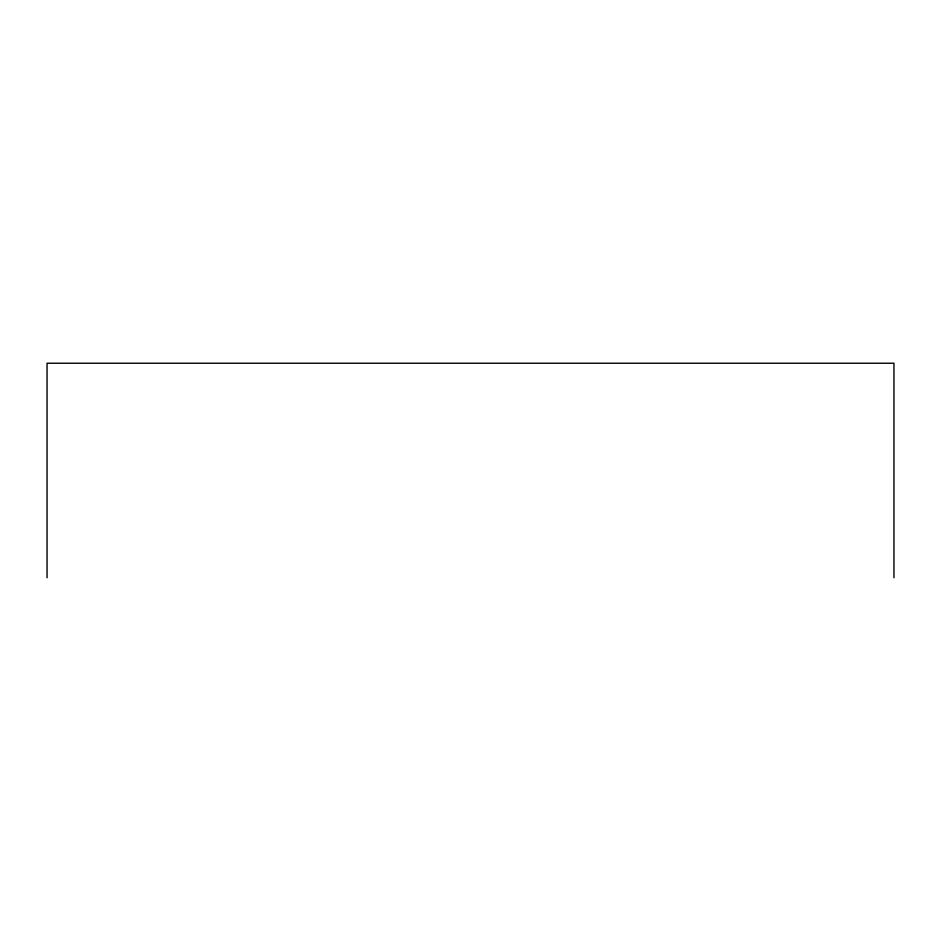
<?xml version="1.0" encoding="UTF-8"?>
<svg xmlns="http://www.w3.org/2000/svg" width="941" height="941" viewBox="0 0 941 941"><rect width="100%" height="100%" fill="white"/><g stroke="black" fill="none" stroke-linecap="round" stroke-linejoin="round"><path stroke-width="1.41" d="M893.95 577.762L893.95 363.238L47.05 363.238L47.05 577.762"/></g></svg>
